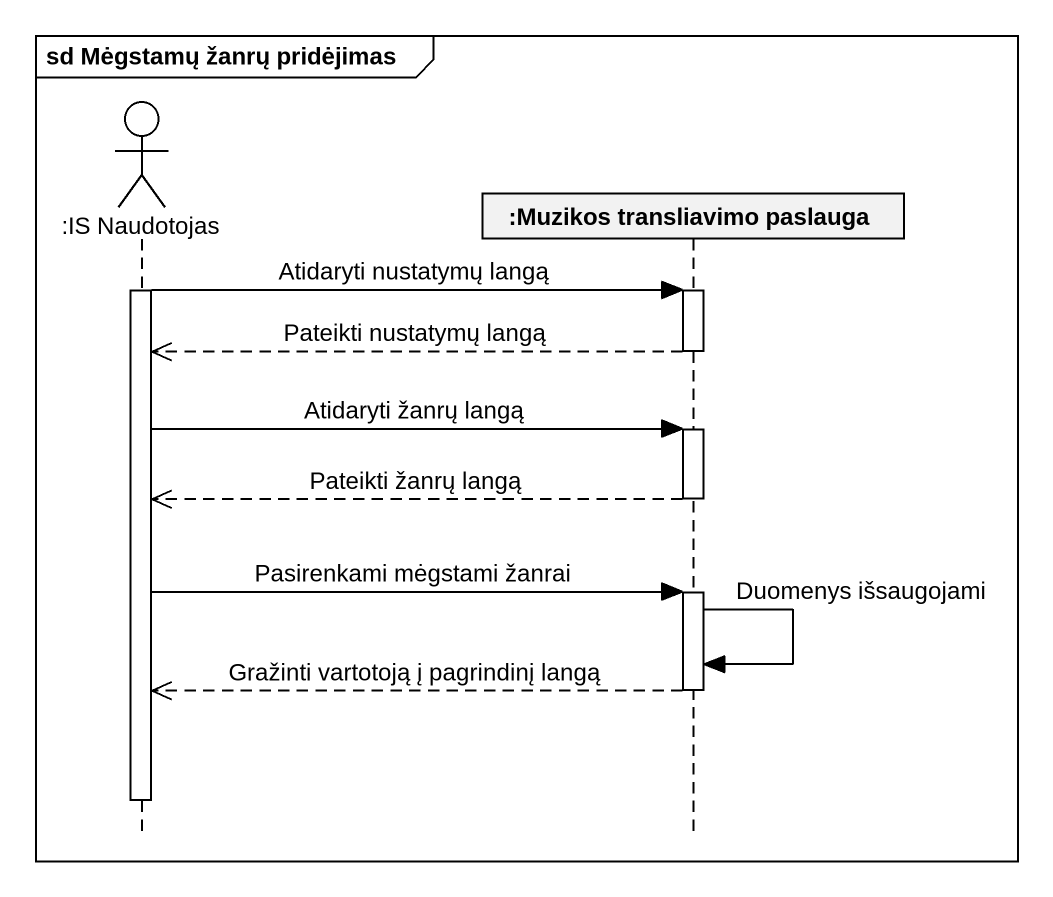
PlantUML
@startuml
mainframe sd Mėgstamų žanrų pridėjimas
hide footbox
actor ":IS Naudotojas" as IS_Naudotojas
participant ":Muzikos transliavimo paslauga" as Muzikos_transliavimo

activate IS_Naudotojas
IS_Naudotojas -> Muzikos_transliavimo : Atidaryti nustatymų langą
activate Muzikos_transliavimo
Muzikos_transliavimo -->> IS_Naudotojas : Pateikti nustatymų langą
deactivate Muzikos_transliavimo
IS_Naudotojas -> Muzikos_transliavimo : Atidaryti žanrų langą
activate Muzikos_transliavimo
Muzikos_transliavimo -->> IS_Naudotojas : Pateikti žanrų langą
deactivate Muzikos_transliavimo
IS_Naudotojas -> Muzikos_transliavimo : Pasirenkami mėgstami žanrai
activate Muzikos_transliavimo
Muzikos_transliavimo -> Muzikos_transliavimo : Duomenys išsaugojami
Muzikos_transliavimo -->> IS_Naudotojas : Gražinti vartotoją į pagrindinį langą
deactivate Muzikos_transliavimo
deactivate IS_Naudotojas
@enduml
